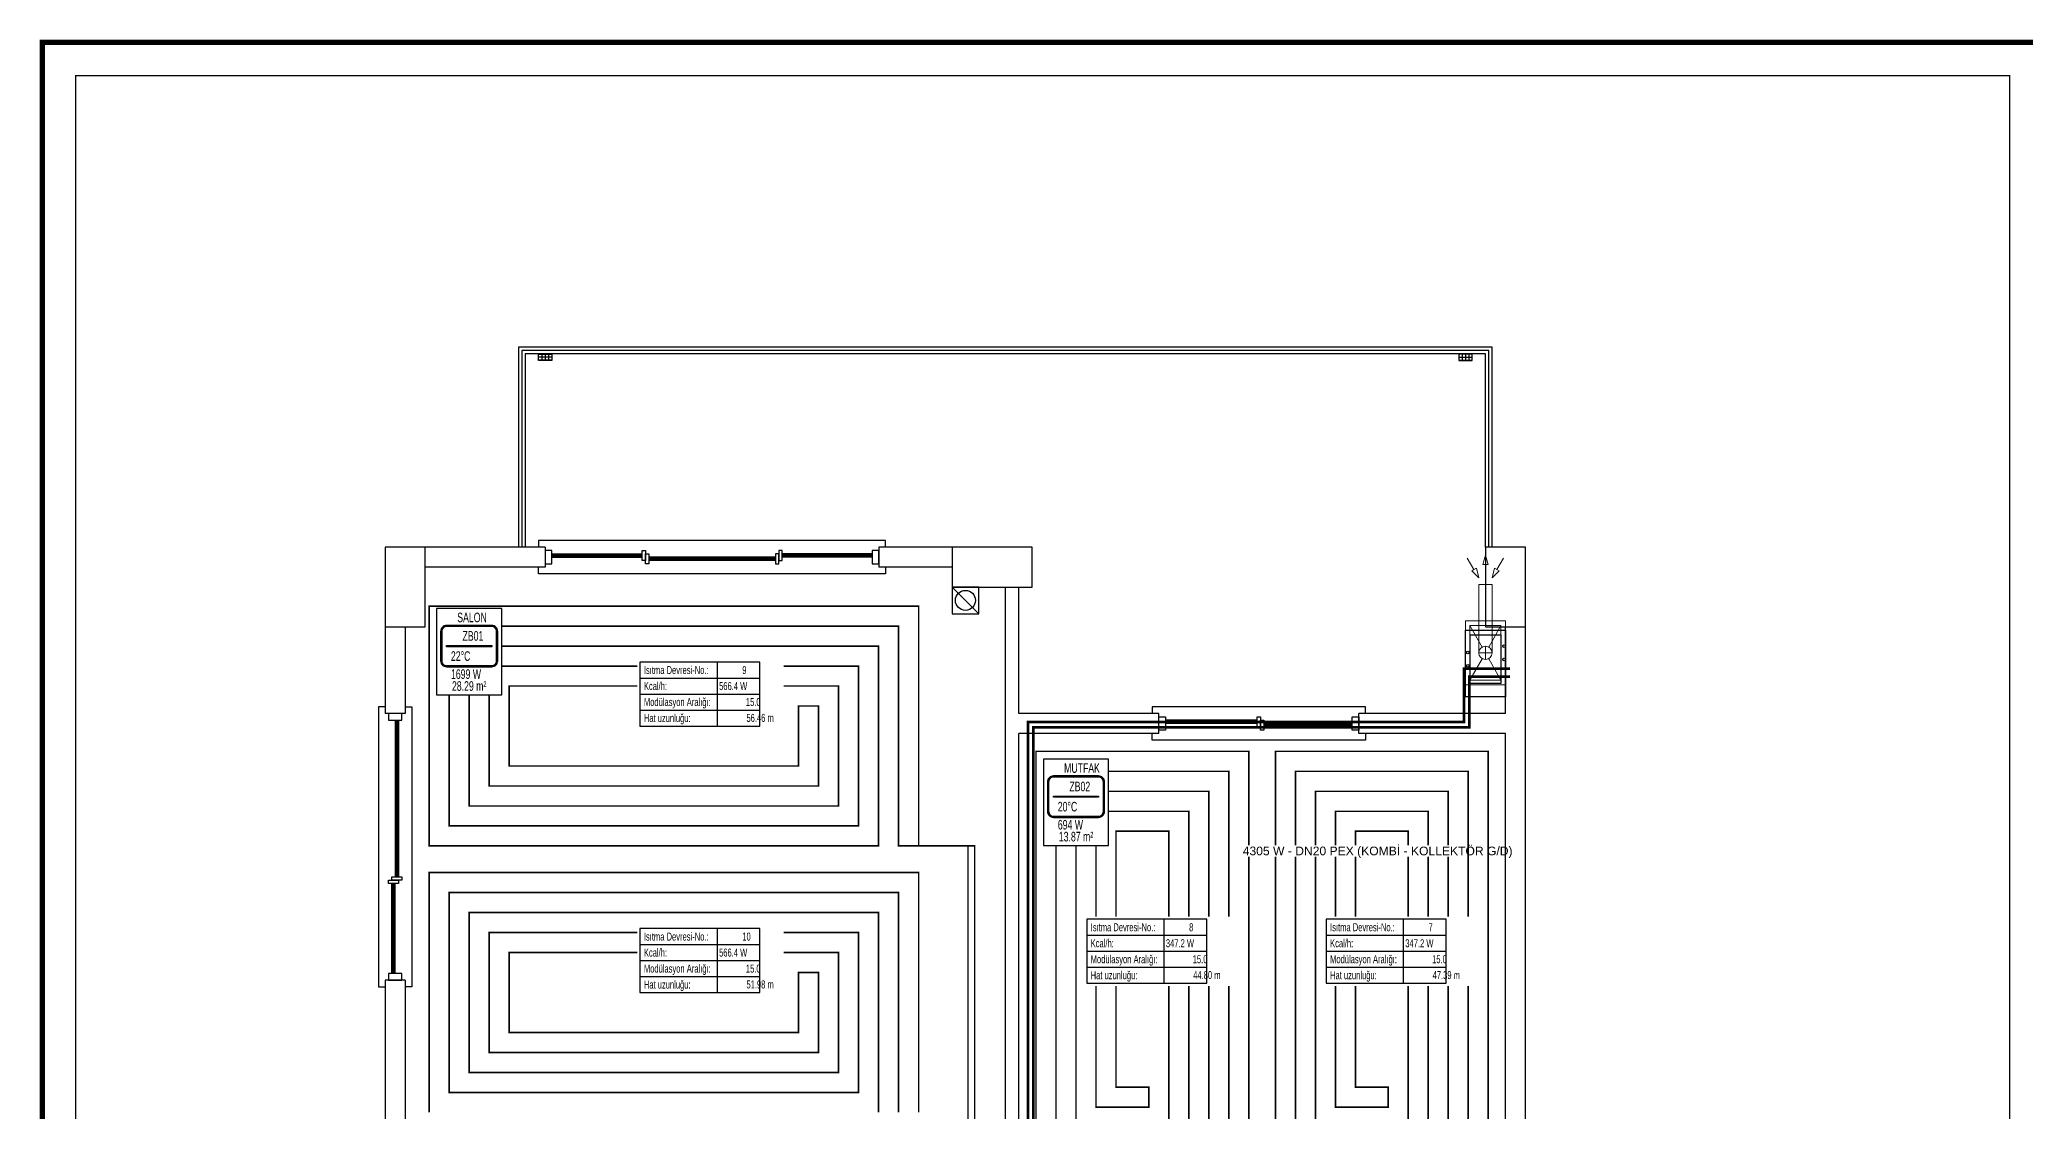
# Model space of a CAD drawing. Header units: centimetres. Extents: x -3952 to 14132, y 6348 to 11752.
# Drawn here: x 2998 to 4487, y 8198 to 9002 of the extents above; entities that cross this region are included whole.
import ezdxf
from ezdxf.enums import TextEntityAlignment as Align

# ---------------------------------------------------------------- set-up
doc = ezdxf.new("R2010")
doc.units = ezdxf.units.CM
doc.linetypes.add('ISITMA DONUS HATTI', pattern=[26, 20, -6])
for name, color, linetype in [('MD-YUK-BIRIMI', 7, 'Continuous'), ('MIMARI', 8, 'Continuous'), ('MIMARI-KOLON', 8, 'Continuous'), ('MTY-ISIKAYBIMAHAL', 2, 'Continuous'), ('MTY-ISITMA-DONUS-BORU', 30, 'ISITMA DONUS HATTI'), ('MTY-ISITMA-GIDIS-BORU', 10, 'Continuous'), ('MTY-PAFTA', 7, 'Continuous'), ('MTY-PEX-BORU', 1, 'Continuous'), ('MTY-RADYATÖR', 7, 'Continuous'), ('MTY-TEFRIS', 15, 'Continuous'), ('STM-ISITMA-CAP', 41, 'Continuous')]:
    doc.layers.add(name, color=color, linetype=linetype)
doc.layers.add('ROTAS-PAFTA-SINIRI', color=8, linetype='Continuous', plot=False)
doc.styles.add('MTYCAPLT', font='arial.ttf', dxfattribs={"width": 0.65, "height": 1})
doc.styles.add('ROTAS', font='arial.ttf')

# ---------------------------------------------------------------- blocks, each defined once
blk = doc.blocks.new('ROTAS_PAFTA')
blk.add_lwpolyline([(0, 0), (1, 0), (1, 1), (0, 1)], close=True)
blk = doc.blocks.new('MTY-RADYATOR MAHAL')
at = {"layer": 'MTY-ISIKAYBIMAHAL', "color": 2}
for points in [[(-35.7, 18.4), (-35.7, -18.4, 0.414214), (-28.2, -25.9), (28.2, -25.9, 0.414214), (35.7, -18.4), (35.7, 18.4, 0.414214), (28.2, 25.9), (-28.2, 25.9, 0.414214)], [(-34.2, 18.4), (-34.2, -18.4, 0.414214), (-28.2, -24.4), (28.2, -24.4, 0.414214), (34.2, -18.4), (34.2, 18.4, 0.414214), (28.2, 24.4), (-28.2, 24.4, 0.414214)]]:
    blk.add_lwpolyline(points, format="xyb", close=True, dxfattribs=at)
at = {"layer": 'MTY-ISIKAYBIMAHAL', "color": 4}
for points in [[(-35.2, 18.4), (-35.2, -18.4, 0.414214), (-28.2, -25.4), (28.2, -25.4, 0.414214), (35.2, -18.4), (35.2, 18.4, 0.414214), (28.2, 25.4), (-28.2, 25.4, 0.414214)], [(-34.7, 18.4), (-34.7, -18.4, 0.414214), (-28.2, -24.9), (28.2, -24.9, 0.414214), (34.7, -18.4), (34.7, 18.4, 0.414214), (28.2, 24.9), (-28.2, 24.9, 0.414214)]]:
    blk.add_lwpolyline(points, format="xyb", close=True, dxfattribs=at)
at = {"layer": 'MTY-ISIKAYBIMAHAL', "color": 2}
blk.add_lwpolyline([(-28.2, 0.8), (28.2, 0.8), (28.2, -0.8), (-28.2, -0.8)], close=True, dxfattribs=at)
at = {"layer": 'MTY-ISIKAYBIMAHAL', "color": 1, "style": 'MTYCAPLT', "width": 0.65}
for tag, p in [('MAHAL_001', (-14.9, 29.8)), ('NO_001', (-8.3, 6.7))]:
    blk.add_attdef(tag, p, '', height=12, rotation=360, dxfattribs=at)
at = {"layer": 'MTY-ISIKAYBIMAHAL', "color": 4, "style": 'MTYCAPLT', "width": 0.65}
for tag, p in [('DERECE_001', (-22.8, -18.5)), ('ISIKAYBI_001', (-22.7, -41.1))]:
    blk.add_attdef(tag, p, '', height=12, rotation=360, dxfattribs=at)
blk.add_attdef('ALAN', text='', height=12, rotation=360, dxfattribs=at).set_placement((0, -50), align=Align.MIDDLE_CENTER)
blk = doc.blocks.new('MTY-ETIKET')
at = {"layer": 'MTY-RADYATÖR'}
for p, q in [((2.69, 0), (2.69, 8)), ((-7, 6), (8, 6)), ((-7, 4), (8, 4)), ((-7, 2), (8, 2))]:
    blk.add_line(p, q, dxfattribs=at)
blk.add_lwpolyline([(8, 0), (8, 8), (-7, 8), (-7, 0)], close=True, dxfattribs=at)
at = {"layer": 'MTY-RADYATÖR', "style": 'MTYCAPLT', "width": 0.65}
for s, p in [('Isıtma Devresi-No.:', (-6.5, 7)), ('Kcal/h:', (-6.5, 5)), ('Modülasyon Aralığı:', (-6.5, 3)), ('Hat uzunluğu:', (-6.5, 1))]:
    blk.add_text(s, height=1, rotation=360, dxfattribs=at).set_placement(p, align=Align.MIDDLE_LEFT)
for tag, p in [('NO1_001', (5.8, 6.5)), ('AR_001', (6.25, 2.5)), ('UZ_001', (6.31, 0.51))]:
    blk.add_attdef(tag, p, '', height=1, rotation=360, dxfattribs=at)
at = {"layer": 'MTY-RADYATÖR', "color": 2, "style": 'MTYCAPLT', "width": 0.65}
for tag, p in [('BORU_001', (-7.07, 4.59)), ('YER_001', (2.9, 4.5))]:
    blk.add_attdef(tag, p, '', height=1, dxfattribs=at)
blk = doc.blocks.new('KOMBI1')
at = {"layer": 'MTY-TEFRIS', "color": 1, "lineweight": 20, "ltscale": 40}
for p, q in [((19.5, 17.5), (3.4, 26.6)), ((18.9, 15), (28.9, 15)), ((23.9, 20), (23.9, 10)), ((44.4, 26.6), (28.2, 17.5)), ((19.5, 12.5), (3.4, 3.4)), ((44.4, 3.4), (28.2, 12.5))]:
    blk.add_line(p, q, dxfattribs=at)
at = {"layer": 'MTY-TEFRIS', "color": 7, "lineweight": 20, "ltscale": 40}
for p, q in [((23.9, 20), (75.3, 20)), ((75.3, 20), (75.3, 10)), ((85.4, 25.3), (80.3, 20)), ((87.4, 21.8), (80.3, 20)), ((80.3, 15), (90.3, 15)), ((86.4, 23.6), (85.4, 25.3)), ((95, 28.6), (86.4, 23.6)), ((86.4, 23.6), (87.4, 21.8)), ((90.3, 15), (90.3, 17)), ((90.3, 17), (97.3, 15)), ((90.3, 15), (90.3, 13)), ((90.3, 13), (97.3, 15)), ((23.9, 10), (75.3, 10)), ((87.4, 8.2), (80.3, 10)), ((85.4, 4.7), (80.3, 10)), ((86.4, 6.5), (85.4, 4.7)), ((86.4, 6.5), (87.4, 8.2)), ((95, 1.4), (86.4, 6.5))]:
    blk.add_line(p, q, dxfattribs=at)
blk.add_lwpolyline([(0, 0), (47.8, 0), (47.8, 30), (0, 30)], close=True, dxfattribs=at)
at = {"layer": 'MTY-TEFRIS', "color": 1, "lineweight": 20, "ltscale": 40}
blk.add_lwpolyline([(3.4, 3.4), (44.4, 3.4), (44.4, 26.6), (3.4, 26.6)], close=True, dxfattribs=at)
at = {"layer": 'MTY-TEFRIS', "color": 7, "lineweight": 20, "ltscale": 40}
blk.add_circle((23.9, 15), 5, dxfattribs=at)
at = {"layer": 'MTY-TEFRIS', "color": 3, "ltscale": 10}
blk.add_circle((18.9, 1), 1, dxfattribs=at)
at = {"layer": 'MTY-TEFRIS', "color": 1, "ltscale": 10}
blk.add_circle((28.9, 1), 1, dxfattribs=at)
at = {"layer": 'MD-YUK-BIRIMI', "color": 3, "style": 'MTYCAPLT', "width": 0.65}
for tag, p in [('SOCP_001', (17.6, -0.5)), ('SO_001', (18.2, 0.5))]:
    blk.add_attdef(tag, p, '', height=1, dxfattribs=at)
at = {"layer": 'MD-YUK-BIRIMI', "color": 1, "style": 'MTYCAPLT', "width": 0.65}
for tag, p in [('SCCP_001', (27.6, -0.5)), ('SC_001', (28.3, 0.5))]:
    blk.add_attdef(tag, p, '', height=1, dxfattribs=at)

msp = doc.modelspace()

# ---------------------------------------------------------------- linework, layer by layer
at = {"layer": 'MIMARI'}
for p, q in [((3372.1, 8766.1), (3382.1, 8766.1)), ((3382.1, 8763.8), (3372.1, 8763.8)), ((3374.6, 8766.1), (3374.6, 8761.6)), ((3377.1, 8766.1), (3377.1, 8761.6)), ((3379.6, 8766.1), (3379.6, 8761.6)), ((4072.1, 8766.1), (4062.1, 8766.1)), ((4062.1, 8763.8), (4072.1, 8763.8)), ((4064.6, 8766.1), (4064.6, 8761.6)), ((4067.1, 8766.1), (4067.1, 8761.6)), ((4069.6, 8766.1), (4069.6, 8761.6)), ((3377.1, 8621.3), (3287.1, 8621.3)), ((3377.1, 8621.3), (3377.1, 8606.3)), ((3682.1, 8621.3), (3627.1, 8621.3)), ((3627.1, 8621.3), (3627.1, 8606.3)), ((3377.1, 8606.3), (3287.1, 8606.3)), ((3382.1, 8616.3), (3449.6, 8616.3)), ((3382.1, 8615.3), (3449.6, 8615.3)), ((3382.1, 8614.8), (3449.6, 8614.8)), ((3382.1, 8613.8), (3449.6, 8613.8)), ((3549.6, 8613.8), (3454.6, 8613.8)), ((3549.6, 8612.8), (3454.6, 8612.8)), ((3549.6, 8612.3), (3454.6, 8612.3)), ((3549.6, 8611.3), (3454.6, 8611.3)), ((3622.1, 8616.3), (3554.6, 8616.3)), ((3622.1, 8615.3), (3554.6, 8615.3)), ((3622.1, 8614.8), (3554.6, 8614.8)), ((3622.1, 8613.8), (3554.6, 8613.8)), ((3682.1, 8606.3), (3627.1, 8606.3)), ((3682.1, 8591.3), (3702.1, 8571.3)), ((3722.1, 8086.3), (3722.1, 8591.3)), ((3732.1, 8496.3), (3732.1, 8591.3)), ((3257.1, 8561.3), (3257.1, 8496.3)), ((3272.1, 8561.3), (3272.1, 8496.3)), ((4097.1, 8496.3), (4097.1, 8561.3)), ((4112.1, 8066.3), (4112.1, 8566.3)), ((3272.1, 8496.3), (3257.1, 8496.3)), ((3264.6, 8491.3), (3264.6, 8373.8)), ((3265.6, 8491.3), (3265.6, 8373.8)), ((3266.1, 8491.3), (3266.1, 8373.8)), ((3267.1, 8491.3), (3267.1, 8373.8)), ((3837.1, 8496.3), (3732.1, 8496.3)), ((3837.1, 8481.3), (3837.1, 8496.3)), ((3910.8, 8491.3), (3842.1, 8491.3)), ((3910.8, 8490.3), (3842.1, 8490.3)), ((3910.8, 8489.8), (3842.1, 8489.8)), ((3910.8, 8488.8), (3842.1, 8488.8)), ((3982.1, 8488.8), (3915.8, 8488.8)), ((3982.1, 8487.8), (3915.8, 8487.8)), ((3982.1, 8487.3), (3915.8, 8487.3)), ((3982.1, 8486.3), (3915.8, 8486.3)), ((4097.1, 8496.3), (3987.1, 8496.3)), ((3987.1, 8481.3), (3987.1, 8496.3)), ((3837.1, 8481.3), (3732.1, 8481.3)), ((3732.1, 8101.3), (3732.1, 8481.3)), ((4097.1, 8481.3), (3987.1, 8481.3)), ((4097.1, 8101.3), (4097.1, 8481.3)), ((3262.1, 8301.3), (3262.1, 8368.8)), ((3263.1, 8301.3), (3263.1, 8368.8)), ((3263.6, 8301.3), (3263.6, 8368.8)), ((3264.6, 8301.3), (3264.6, 8368.8)), ((3257.1, 8296.3), (3257.1, 7991.3)), ((3272.1, 8296.3), (3257.1, 8296.3)), ((3272.1, 8296.3), (3272.1, 7991.3))]:
    msp.add_line(p, q, dxfattribs=at)
for points in [[(4087.1, 8621.3), (4087.1, 8771.3), (3357.1, 8771.3), (3357.1, 8621.3)], [(4084.6, 8621.3), (4084.6, 8768.8), (3359.6, 8768.8), (3359.6, 8621.3)], [(4082.1, 8621.3), (4082.1, 8766.3), (3362.1, 8766.3), (3362.1, 8621.3)], [(3382.1, 8766.3), (3382.1, 8761.3), (3372.1, 8761.3), (3372.1, 8766.3), (3382.1, 8766.3)], [(3382.1, 8761.6), (3372.1, 8761.6)], [(4062.1, 8766.3), (4062.1, 8761.3), (4072.1, 8761.3), (4072.1, 8766.3), (4062.1, 8766.3)], [(4062.1, 8761.6), (4072.1, 8761.6)], [(3632.1, 8621.3), (3632.1, 8626.3), (3372.1, 8626.3), (3372.1, 8621.3)], [(3632.1, 8606.3), (3632.1, 8601.3), (3372.1, 8601.3), (3372.1, 8606.3)], [(3382.1, 8608.8), (3382.1, 8618.8), (3377.1, 8618.8), (3377.1, 8608.8), (3382.1, 8608.8)], [(3449.6, 8611.3), (3449.6, 8618.8), (3452.1, 8618.8), (3452.1, 8611.3), (3449.6, 8611.3)], [(3452.1, 8608.8), (3452.1, 8616.3), (3454.6, 8616.3), (3454.6, 8608.8), (3452.1, 8608.8)], [(3552.1, 8608.8), (3552.1, 8616.3), (3549.6, 8616.3), (3549.6, 8608.8), (3552.1, 8608.8)], [(3554.6, 8611.3), (3554.6, 8618.8), (3552.1, 8618.8), (3552.1, 8611.3), (3554.6, 8611.3)], [(3627.1, 8608.8), (3627.1, 8618.8), (3622.1, 8618.8), (3622.1, 8608.8), (3627.1, 8608.8)], [(3702.1, 8591.3), (3682.1, 8591.3), (3682.1, 8571.3), (3702.1, 8571.3), (3702.1, 8591.3)], [(4067.1, 8558.8), (4097.1, 8558.8), (4097.1, 8508.8), (4067.1, 8508.8), (4067.1, 8558.8)], [(4070.6, 8555.3), (4093.6, 8555.3), (4093.6, 8518.8), (4070.6, 8518.8), (4070.6, 8555.3)], [(3257.1, 8501.3), (3252.1, 8501.3), (3252.1, 8291.3), (3257.1, 8291.3)], [(3272.1, 8501.3), (3277.1, 8501.3), (3277.1, 8291.3), (3272.1, 8291.3)], [(3992.1, 8496.3), (3992.1, 8501.3), (3832.1, 8501.3), (3832.1, 8496.3)], [(3269.6, 8496.3), (3259.6, 8496.3), (3259.6, 8491.3), (3269.6, 8491.3), (3269.6, 8496.3)], [(3842.1, 8493.8), (3842.1, 8483.8), (3837.1, 8483.8), (3837.1, 8493.8), (3842.1, 8493.8)], [(3913.3, 8493.8), (3913.3, 8486.3), (3910.8, 8486.3), (3910.8, 8493.8), (3913.3, 8493.8)], [(3915.8, 8491.3), (3915.8, 8483.8), (3913.3, 8483.8), (3913.3, 8491.3), (3915.8, 8491.3)], [(3987.1, 8493.8), (3987.1, 8483.8), (3982.1, 8483.8), (3982.1, 8493.8), (3987.1, 8493.8)], [(3992.1, 8481.3), (3992.1, 8476.3), (3832.1, 8476.3), (3832.1, 8481.3)], [(3267.1, 8368.8), (3259.6, 8368.8), (3259.6, 8371.3), (3267.1, 8371.3), (3267.1, 8368.8)], [(3269.6, 8371.3), (3262.1, 8371.3), (3262.1, 8373.8), (3269.6, 8373.8), (3269.6, 8371.3)], [(3269.6, 8301.3), (3259.6, 8301.3), (3259.6, 8296.3), (3269.6, 8296.3), (3269.6, 8301.3)]]:
    msp.add_lwpolyline(points, dxfattribs=at)
for centre, radius in [((3692.1, 8581.3), 7.5), ((4068.8, 8542.1), 1), ((4068.8, 8532.1), 1)]:
    msp.add_circle(centre, radius, dxfattribs=at)
at = {"layer": 'MIMARI-KOLON'}
for points in [[(3257.1, 8621.3), (3257.1, 8561.3), (3287.1, 8561.3), (3287.1, 8621.3), (3257.1, 8621.3)], [(3742.1, 8621.3), (3682.1, 8621.3), (3682.1, 8591.3), (3742.1, 8591.3), (3742.1, 8621.3)], [(4082.1, 8621.3), (4082.1, 8561.3), (4112.1, 8561.3), (4112.1, 8621.3), (4082.1, 8621.3)]]:
    msp.add_lwpolyline(points, dxfattribs=at)
at = {"layer": 'MTY-ISITMA-DONUS-BORU', "const_width": 2}
msp.add_lwpolyline([(4100.5, 8530), (4066, 8530), (4066, 8490), (3739, 8490), (3739, 7920)], dxfattribs=at)
at = {"layer": 'MTY-ISITMA-GIDIS-BORU', "const_width": 2}
msp.add_lwpolyline([(4100.5, 8524), (4070, 8524), (4070, 8486), (3743, 8486), (3743, 7920)], dxfattribs=at)
at = {"layer": 'MTY-PAFTA'}
for points, const_width in [([(3000, 6350), (4500, 6350), (4500, 9000), (3000, 9000)], 4), ([(3025, 6375), (4475, 6375), (4475, 8975), (3025, 8975)], 1)]:
    msp.add_lwpolyline(points, close=True, dxfattribs=dict(at, const_width=const_width))
at = {"layer": 'MTY-PEX-BORU', "const_width": 1.2}
for points in [[(3694, 8033.5), (3694, 8397), (3657, 8397), (3657, 8577), (3290, 8577), (3290, 8397), (3627, 8397), (3627, 8547), (3320, 8547), (3320, 8427), (3597, 8427), (3597, 8517), (3350, 8517), (3350, 8457), (3567, 8457), (3567, 8502), (3582, 8502), (3582, 8442), (3335, 8442), (3335, 8532), (3612, 8532), (3612, 8412), (3305, 8412), (3305, 8562), (3642, 8562), (3642, 8397), (3699, 8397), (3699, 8038.5)], [(3904.5, 8126), (3904.5, 8468), (3745, 8468), (3745, 8156)], [(4084, 8126), (4084, 8468), (3924.5, 8468), (3924.5, 8156)], [(3760, 8171), (3760, 8453), (3889.5, 8453), (3889.5, 8141)], [(3939.5, 8171), (3939.5, 8453), (4069, 8453), (4069, 8141)], [(3874.5, 8156), (3874.5, 8438), (3775, 8438), (3775, 8186)], [(4054, 8156), (4054, 8438), (3954.5, 8438), (3954.5, 8186)], [(3844.5, 8186), (3844.5, 8408), (3805, 8408), (3805, 8216), (3829.5, 8216), (3829.5, 8201), (3790, 8201), (3790, 8423), (3859.5, 8423), (3859.5, 8171)], [(4024, 8186), (4024, 8408), (3984.5, 8408), (3984.5, 8216), (4009, 8216), (4009, 8201), (3969.5, 8201), (3969.5, 8423), (4039, 8423), (4039, 8171)], [(3657, 8197), (3657, 8377), (3290, 8377), (3290, 8197)], [(3627, 8197), (3627, 8347), (3320, 8347), (3320, 8227), (3597, 8227), (3597, 8317), (3350, 8317), (3350, 8257), (3567, 8257), (3567, 8302), (3582, 8302), (3582, 8242), (3335, 8242), (3335, 8332), (3612, 8332), (3612, 8212), (3305, 8212), (3305, 8362), (3642, 8362), (3642, 8197)]]:
    msp.add_lwpolyline(points, dxfattribs=at)

# ---------------------------------------------------------------- block references
at = {"layer": 'MTY-TEFRIS', "rotation": 90}
msp.add_blockref('KOMBI1', (4097, 8518), dxfattribs=at)
at = {"layer": 'ROTAS-PAFTA-SINIRI', "xscale": 1500, "yscale": 2650}
msp.add_blockref('ROTAS_PAFTA', (3000, 6350), dxfattribs=at)

# ---------------------------------------------------------------- next in the draw order: wipeouts: each hides what was drawn before it
for points in [[(3295.6, 8510.4), (3344.4, 8510.4), (3344.4, 8575.1), (3295.6, 8575.1)], [(3446, 8485), (3555.9, 8485), (3555.9, 8537), (3446, 8537)], [(3750.6, 8397.4), (3799.4, 8397.4), (3799.4, 8462.1), (3750.6, 8462.1)], [(4066.2, 8389), (3899, 8389), (3899, 8397.5), (4066.2, 8397.5)], [(3446, 8285), (3555.9, 8285), (3555.9, 8337), (3446, 8337)], [(3781, 8292), (3890.9, 8292), (3890.9, 8344), (3781, 8344)], [(3960.5, 8292), (4070.4, 8292), (4070.4, 8344), (3960.5, 8344)]]:
    msp.add_wipeout(points)

# ---------------------------------------------------------------- next in the draw order: linework, layer by layer
at = {"layer": 'MTY-ISIKAYBIMAHAL'}
for points in [[(3295.6, 8510.4), (3344.4, 8510.4), (3344.4, 8575.1), (3295.6, 8575.1)], [(3750.6, 8397.4), (3799.4, 8397.4), (3799.4, 8462.1), (3750.6, 8462.1)]]:
    msp.add_lwpolyline(points, close=True, dxfattribs=at)

# ---------------------------------------------------------------- next in the draw order: block references
at = {"layer": 'MTY-TEFRIS', "xscale": 0.6, "yscale": 0.6}
for p, values in [((3320, 8547), {'DERECE_001': '22°C', 'MAHAL_001': 'SALON', 'ISIKAYBI_001': '1699 W', 'NO_001': 'ZB01', 'ALAN': '28.29 m²'}), ((3775, 8434), {'DERECE_001': '20°C', 'MAHAL_001': 'MUTFAK', 'ISIKAYBI_001': '694 W', 'NO_001': 'ZB02', 'ALAN': '13.87 m²'})]:
    msp.add_blockref('MTY-RADYATOR MAHAL', p, dxfattribs=at).add_auto_attribs(values)
at = {"layer": 'MTY-TEFRIS'}
ref = msp.add_blockref('MTY-ETIKET', (3490, 8487), dxfattribs=dict(at, xscale=6, yscale=6))
ref.add_attrib('UZ_001', '56.46 m', (3527.9, 8490.1), dxfattribs={"layer": 'MTY-RADYATÖR', "height": 6, "rotation": 360, "style": 'MTYCAPLT', "width": 0.65})
ref.add_attrib('AR_001', '15.0', (3527.5, 8502), dxfattribs={"layer": 'MTY-RADYATÖR', "height": 6, "rotation": 360, "style": 'MTYCAPLT', "width": 0.65})
ref.add_attrib('NO1_001', '9', (3524.8, 8526), dxfattribs={"layer": 'MTY-RADYATÖR', "height": 6, "rotation": 360, "style": 'MTYCAPLT', "width": 0.65})
ref.add_attrib('YER_001', '566.4 W', (3507.4, 8514), dxfattribs={"layer": 'MTY-RADYATÖR', "color": 2, "height": 6, "style": 'MTYCAPLT', "width": 0.65})
ref = msp.add_blockref('MTY-ETIKET', (3825, 8294), dxfattribs=dict(at, xscale=6, yscale=6))
ref.add_attrib('UZ_001', '44.80 m', (3862.9, 8297.1), dxfattribs={"layer": 'MTY-RADYATÖR', "height": 6, "rotation": 360, "style": 'MTYCAPLT', "width": 0.65})
ref.add_attrib('AR_001', '15.0', (3862.5, 8309), dxfattribs={"layer": 'MTY-RADYATÖR', "height": 6, "rotation": 360, "style": 'MTYCAPLT', "width": 0.65})
ref.add_attrib('NO1_001', '8', (3859.8, 8333), dxfattribs={"layer": 'MTY-RADYATÖR', "height": 6, "rotation": 360, "style": 'MTYCAPLT', "width": 0.65})
ref.add_attrib('YER_001', '347.2 W', (3842.4, 8321), dxfattribs={"layer": 'MTY-RADYATÖR', "color": 2, "height": 6, "style": 'MTYCAPLT', "width": 0.65})
ref = msp.add_blockref('MTY-ETIKET', (4004.5, 8294), dxfattribs=dict(at, xscale=6, yscale=6))
ref.add_attrib('UZ_001', '47.39 m', (4042.4, 8297.1), dxfattribs={"layer": 'MTY-RADYATÖR', "height": 6, "rotation": 360, "style": 'MTYCAPLT', "width": 0.65})
ref.add_attrib('AR_001', '15.0', (4042, 8309), dxfattribs={"layer": 'MTY-RADYATÖR', "height": 6, "rotation": 360, "style": 'MTYCAPLT', "width": 0.65})
ref.add_attrib('NO1_001', '7', (4039.3, 8333), dxfattribs={"layer": 'MTY-RADYATÖR', "height": 6, "rotation": 360, "style": 'MTYCAPLT', "width": 0.65})
ref.add_attrib('YER_001', '347.2 W', (4021.9, 8321), dxfattribs={"layer": 'MTY-RADYATÖR', "color": 2, "height": 6, "style": 'MTYCAPLT', "width": 0.65})
ref = msp.add_blockref('MTY-ETIKET', (3490, 8287), dxfattribs=dict(at, xscale=6, yscale=6))
ref.add_attrib('UZ_001', '51.98 m', (3527.9, 8290.1), dxfattribs={"layer": 'MTY-RADYATÖR', "height": 6, "rotation": 360, "style": 'MTYCAPLT', "width": 0.65})
ref.add_attrib('AR_001', '15.0', (3527.5, 8302), dxfattribs={"layer": 'MTY-RADYATÖR', "height": 6, "rotation": 360, "style": 'MTYCAPLT', "width": 0.65})
ref.add_attrib('NO1_001', '10', (3524.8, 8326), dxfattribs={"layer": 'MTY-RADYATÖR', "height": 6, "rotation": 360, "style": 'MTYCAPLT', "width": 0.65})
ref.add_attrib('YER_001', '566.4 W', (3507.4, 8314), dxfattribs={"layer": 'MTY-RADYATÖR', "color": 2, "height": 6, "style": 'MTYCAPLT', "width": 0.65})

# ---------------------------------------------------------------- next in the draw order: texts
at = {"layer": 'STM-ISITMA-CAP', "style": 'ROTAS'}
msp.add_text('4305 W - DN20 PEX (KOMBİ - KOLLEKTÖR G/D)', height=6.5, dxfattribs=at).set_placement((3900, 8390))

doc.saveas('drawing.dxf')
